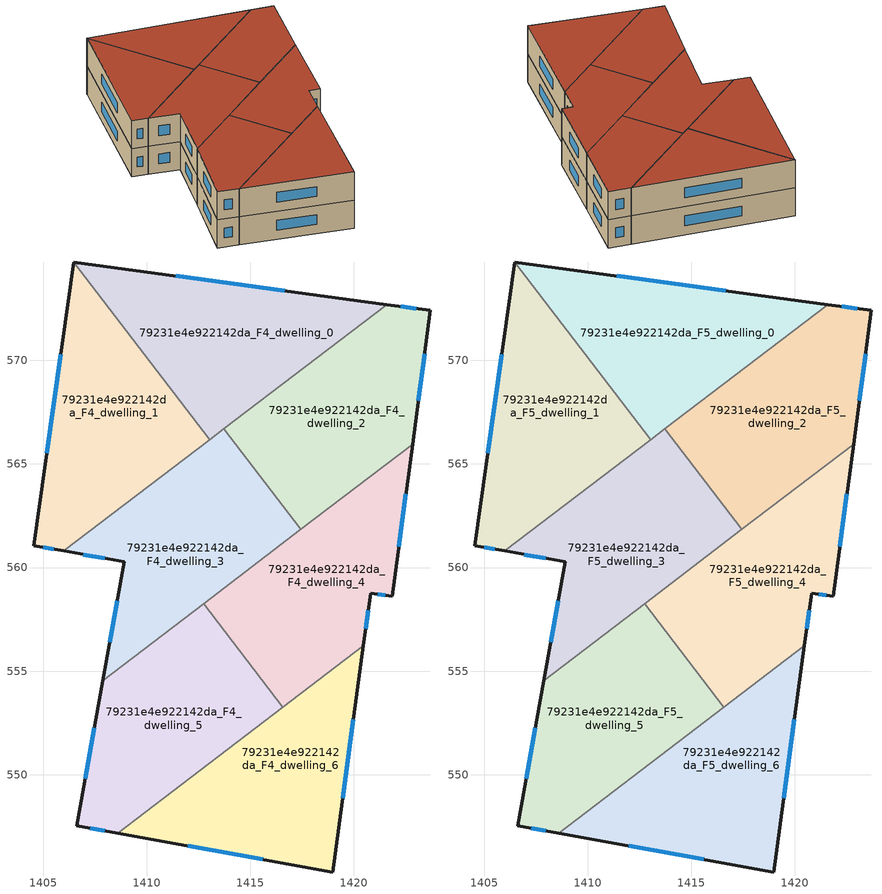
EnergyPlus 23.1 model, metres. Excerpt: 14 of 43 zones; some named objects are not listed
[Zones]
79231e4e922142da_F4_dwelling_0
 floor to 79231e4e922142da_F3_dwelling_0 (EU_floor_Construction): 1421.57,572.7 1413.03,566.18 1406.48,574.75 z12
 wall outside (EU_wall_Construction): 1421.57,572.7 1406.48,574.75 z12:15
 wall to 79231e4e922142da_F4_dwelling_1 (EU_wall_Construction): 1406.48,574.75 1413.03,566.18 z12:15
 wall to 79231e4e922142da_F4_dwelling_2 (EU_wall_Construction): 1413.72,566.71 1421.57,572.7 z12:15
 wall to 79231e4e922142da_F4_dwelling_3 (EU_wall_Construction): 1413.03,566.18 1413.72,566.71 z12:15
 window (EU_Window_Construction): 1416.67,573.37 1411.39,574.08 z12.98:14.02
79231e4e922142da_F4_dwelling_1
 floor to 79231e4e922142da_F3_dwelling_1 (EU_floor_Construction): 1406.48,574.75 1413.03,566.18 1405.99,560.8 1404.53,561.06 z12
 wall outside (EU_wall_Construction): 1406.48,574.75 1404.53,561.06 1405.99,560.8 z12:15
 wall to 79231e4e922142da_F4_dwelling_3 (EU_wall_Construction): 1405.99,560.8 1413.03,566.18 z12:15
 window (EU_Window_Construction): 1405.85,570.3 1405.17,565.51 / 1405.01,560.98 1405.51,560.89 z12.98:14.02
79231e4e922142da_F4_dwelling_2
 floor to 79231e4e922142da_F3_dwelling_2 (EU_floor_Construction): 1423.69,572.41 1422.83,565.95 1417.44,561.84 1413.72,566.71 1421.57,572.7 z12
 wall outside (EU_wall_Construction): 1422.83,565.95 1423.69,572.41 1421.57,572.7 z12:15
 wall to 79231e4e922142da_F4_dwelling_3 (EU_wall_Construction): 1413.72,566.71 1417.44,561.84 z12:15
 wall to 79231e4e922142da_F4_dwelling_4 (EU_wall_Construction): 1417.44,561.84 1422.83,565.95 z12:15
 window (EU_Window_Construction): 1423.11,568.05 1423.41,570.31 / 1423,572.5 1422.26,572.61 z12.98:14.02
79231e4e922142da_F4_dwelling_3
 floor to 79231e4e922142da_F3_dwelling_3 (EU_floor_Construction): 1413.72,566.71 1417.44,561.84 1407.88,554.54 1408.91,560.27 1405.99,560.8 z12
 wall outside (EU_wall_Construction): 1405.99,560.8 1408.91,560.27 1407.88,554.54 z12:15
 wall to 79231e4e922142da_F4_dwelling_5 (EU_wall_Construction): 1407.88,554.54 1412.74,558.25 z12:15
 wall to 79231e4e922142da_F4_dwelling_4 (EU_wall_Construction): 1412.74,558.25 1417.44,561.84 z12:15
 window (EU_Window_Construction): 1406.94,560.63 1407.96,560.44 / 1408.58,558.41 1408.22,556.4 z12.98:14.02
79231e4e922142da_F4_dwelling_4
 floor to 79231e4e922142da_F3_dwelling_4 (EU_floor_Construction): 1422.83,565.95 1421.85,558.62 1420.8,558.76 1420.46,556.22 1416.56,553.25 1412.74,558.25 z12
 wall outside (EU_wall_Construction): 1420.46,556.22 1420.8,558.76 1421.85,558.62 1422.83,565.95 z12:15
 wall to 79231e4e922142da_F4_dwelling_5 (EU_wall_Construction): 1412.74,558.25 1416.56,553.25 z12:15
 wall to 79231e4e922142da_F4_dwelling_6 (EU_wall_Construction): 1416.56,553.25 1420.46,556.22 z12:15
 window (EU_Window_Construction): 1422.17,561.01 1422.51,563.57 / 1421.15,558.72 1421.51,558.67 / 1420.57,557.05 1420.69,557.93 z12.98:14.02
79231e4e922142da_F4_dwelling_5
 floor to 79231e4e922142da_F3_dwelling_5 (EU_floor_Construction): 1412.74,558.25 1416.56,553.25 1408.61,547.17 1406.61,547.53 1407.88,554.54 z12
 wall outside (EU_wall_Construction): 1407.88,554.54 1406.61,547.53 1408.61,547.17 z12:15
 wall to 79231e4e922142da_F4_dwelling_6 (EU_wall_Construction): 1408.61,547.17 1416.56,553.25 z12:15
 window (EU_Window_Construction): 1407.47,552.26 1407.03,549.81 / 1407.26,547.41 1407.96,547.29 z12.98:14.02
79231e4e922142da_F4_dwelling_6
 floor to 79231e4e922142da_F3_dwelling_6 (EU_floor_Construction): 1420.46,556.22 1418.97,545.3 1408.61,547.17 z12
 wall outside (EU_wall_Construction): 1408.61,547.17 1418.97,545.3 1420.46,556.22 z12:15
 window (EU_Window_Construction): 1419.46,548.85 1419.98,552.67 / 1411.98,546.56 1415.6,545.91 z12.98:14.02
79231e4e922142da_F5_dwelling_0
 floor to 79231e4e922142da_F4_dwelling_0 (EU_floor_Construction): 1421.57,572.7 1413.03,566.18 1406.48,574.75 z15
 wall outside (EU_wall_Construction): 1421.57,572.7 1406.48,574.75 z15:18
 wall to 79231e4e922142da_F5_dwelling_1 (EU_wall_Construction): 1406.48,574.75 1413.03,566.18 z15:18
 wall to 79231e4e922142da_F5_dwelling_2 (EU_wall_Construction): 1413.72,566.71 1421.57,572.7 z15:18
 wall to 79231e4e922142da_F5_dwelling_3 (EU_wall_Construction): 1413.03,566.18 1413.72,566.71 z15:18
 window (EU_Window_Construction): 1416.67,573.37 1411.39,574.08 z15.98:17.02
 roof outside (EU_roof_Construction): 1421.57,572.7 1406.48,574.75 1413.03,566.18 z18
79231e4e922142da_F5_dwelling_1
 floor to 79231e4e922142da_F4_dwelling_1 (EU_floor_Construction): 1406.48,574.75 1413.03,566.18 1405.99,560.8 1404.53,561.06 z15
 wall outside (EU_wall_Construction): 1406.48,574.75 1404.53,561.06 1405.99,560.8 z15:18
 wall to 79231e4e922142da_F5_dwelling_3 (EU_wall_Construction): 1405.99,560.8 1413.03,566.18 z15:18
 window (EU_Window_Construction): 1405.85,570.3 1405.17,565.51 / 1405.01,560.98 1405.51,560.89 z15.98:17.02
 roof outside (EU_roof_Construction): 1413.03,566.18 1406.48,574.75 1404.53,561.06 1405.99,560.8 z18
79231e4e922142da_F5_dwelling_2
 floor to 79231e4e922142da_F4_dwelling_2 (EU_floor_Construction): 1423.69,572.41 1422.83,565.95 1417.44,561.84 1413.72,566.71 1421.57,572.7 z15
 wall outside (EU_wall_Construction): 1422.83,565.95 1423.69,572.41 1421.57,572.7 z15:18
 wall to 79231e4e922142da_F5_dwelling_3 (EU_wall_Construction): 1413.72,566.71 1417.44,561.84 z15:18
 wall to 79231e4e922142da_F5_dwelling_4 (EU_wall_Construction): 1417.44,561.84 1422.83,565.95 z15:18
 window (EU_Window_Construction): 1423.11,568.05 1423.41,570.31 / 1423,572.5 1422.26,572.61 z15.98:17.02
 roof outside (EU_roof_Construction): 1422.83,565.95 1423.69,572.41 1421.57,572.7 1413.72,566.71 1417.44,561.84 z18
79231e4e922142da_F5_dwelling_3
 floor to 79231e4e922142da_F4_dwelling_3 (EU_floor_Construction): 1413.72,566.71 1417.44,561.84 1407.88,554.54 1408.91,560.27 1405.99,560.8 z15
 wall outside (EU_wall_Construction): 1405.99,560.8 1408.91,560.27 1407.88,554.54 z15:18
 wall to 79231e4e922142da_F5_dwelling_5 (EU_wall_Construction): 1407.88,554.54 1412.74,558.25 z15:18
 wall to 79231e4e922142da_F5_dwelling_4 (EU_wall_Construction): 1412.74,558.25 1417.44,561.84 z15:18
 window (EU_Window_Construction): 1406.94,560.63 1407.96,560.44 / 1408.58,558.41 1408.22,556.4 z15.98:17.02
 roof outside (EU_roof_Construction): 1417.44,561.84 1413.72,566.71 1405.99,560.8 1408.91,560.27 1407.88,554.54 z18
79231e4e922142da_F5_dwelling_4
 floor to 79231e4e922142da_F4_dwelling_4 (EU_floor_Construction): 1422.83,565.95 1421.85,558.62 1420.8,558.76 1420.46,556.22 1416.56,553.25 1412.74,558.25 z15
 wall outside (EU_wall_Construction): 1420.46,556.22 1420.8,558.76 1421.85,558.62 1422.83,565.95 z15:18
 wall to 79231e4e922142da_F5_dwelling_5 (EU_wall_Construction): 1412.74,558.25 1416.56,553.25 z15:18
 wall to 79231e4e922142da_F5_dwelling_6 (EU_wall_Construction): 1416.56,553.25 1420.46,556.22 z15:18
 window (EU_Window_Construction): 1422.17,561.01 1422.51,563.57 / 1421.15,558.72 1421.51,558.67 / 1420.57,557.05 1420.69,557.93 z15.98:17.02
 roof outside (EU_roof_Construction): 1420.46,556.22 1420.8,558.76 1421.85,558.62 1422.83,565.95 1412.74,558.25 1416.56,553.25 z18
79231e4e922142da_F5_dwelling_5
 floor to 79231e4e922142da_F4_dwelling_5 (EU_floor_Construction): 1412.74,558.25 1416.56,553.25 1408.61,547.17 1406.61,547.53 1407.88,554.54 z15
 wall outside (EU_wall_Construction): 1407.88,554.54 1406.61,547.53 1408.61,547.17 z15:18
 wall to 79231e4e922142da_F5_dwelling_6 (EU_wall_Construction): 1408.61,547.17 1416.56,553.25 z15:18
 window (EU_Window_Construction): 1407.47,552.26 1407.03,549.81 / 1407.26,547.41 1407.96,547.29 z15.98:17.02
 roof outside (EU_roof_Construction): 1416.56,553.25 1412.74,558.25 1407.88,554.54 1406.61,547.53 1408.61,547.17 z18
79231e4e922142da_F5_dwelling_6
 floor to 79231e4e922142da_F4_dwelling_6 (EU_floor_Construction): 1420.46,556.22 1418.97,545.3 1408.61,547.17 z15
 wall outside (EU_wall_Construction): 1408.61,547.17 1418.97,545.3 1420.46,556.22 z15:18
 window (EU_Window_Construction): 1419.46,548.85 1419.98,552.67 / 1411.98,546.56 1415.6,545.91 z15.98:17.02
 roof outside (EU_roof_Construction): 1418.97,545.3 1420.46,556.22 1408.61,547.17 z18
[Building]
EU S2 Campaign: North Axis=0; Terrain=City; Solar Distribution=FullExterior
[Site:Location]
Bologna: Latitude=44.5; Longitude=11.25; Time Zone=1; Elevation=37
[SizingPeriod:WeatherFileDays]
AnnualSizingPeriod: Begin Month=1; Begin Day of Month=1; End Month=12; End Day of Month=31; Day of Week for Start Day=Monday; Use Weather File Daylight Saving Period=No; Use Weather File Rain and Snow Indicators=No
[MATERIAL]
EU_InternalMass_Material: Roughness=MediumRough; Thickness=0.1; Conductivity=1; Density=1800; Specific Heat=900; Thermal Absorptance=0.9; Solar Absorptance=0.7; Visible Absorptance=0.7
[MATERIAL:NOMASS] Roughness=MediumRough; Thermal Absorptance=0.9; Solar Absorptance=0.7; Visible Absorptance=0.7
Name | Thermal Resistance
EU_wall_NoMass | 0.905828
EU_roof_NoMass | 0.37593
EU_floor_NoMass | 0.67114
[WINDOWMATERIAL:SIMPLEGLAZINGSYSTEM]
EU_Window_SimpleGlazing: UFactor=4.52486; Solar Heat Gain Coefficient=0.85; Visible Transmittance=0.85
[CONSTRUCTION]
EU_wall_Construction: EU_wall_NoMass
EU_roof_Construction: EU_roof_NoMass
EU_floor_Construction: EU_floor_NoMass
EU_Window_Construction: EU_Window_SimpleGlazing
EU_InternalMass_Construction: EU_InternalMass_Material
[ZONE] Type=1; Multiplier=1; Ceiling Height=autocalculate; Floor Area=autocalculate; Part of Total Floor Area=Yes
Name | Volume
79231e4e922142da_F4_dwelling_0; 79231e4e922142da_F5_dwelling_0 | 173.95
79231e4e922142da_F4_dwelling_1; 79231e4e922142da_F5_dwelling_1 | 173.945
79231e4e922142da_F4_dwelling_2; 79231e4e922142da_F5_dwelling_2 | 173.958
79231e4e922142da_F4_dwelling_3; 79231e4e922142da_F5_dwelling_3 | 173.969
79231e4e922142da_F4_dwelling_4; 79231e4e922142da_F5_dwelling_4 | 173.939
79231e4e922142da_F4_dwelling_5; 79231e4e922142da_F5_dwelling_5 | 173.966
79231e4e922142da_F4_dwelling_6; 79231e4e922142da_F5_dwelling_6 | 173.943
[INTERNALMASS] Construction=EU_InternalMass_Construction
Name | Zone or ZoneList | Surface Area
79231e4e922142da_F4_dwelling_0_EU_InternalMass | 79231e4e922142da_F4_dwelling_0 | 57.9856
79231e4e922142da_F4_dwelling_1_EU_InternalMass | 79231e4e922142da_F4_dwelling_1 | 57.9806
79231e4e922142da_F4_dwelling_2_EU_InternalMass | 79231e4e922142da_F4_dwelling_2 | 57.9852
79231e4e922142da_F4_dwelling_3_EU_InternalMass | 79231e4e922142da_F4_dwelling_3 | 57.9878
79231e4e922142da_F4_dwelling_4_EU_InternalMass | 79231e4e922142da_F4_dwelling_4 | 57.981
79231e4e922142da_F4_dwelling_5_EU_InternalMass | 79231e4e922142da_F4_dwelling_5 | 57.9901
79231e4e922142da_F4_dwelling_6_EU_InternalMass | 79231e4e922142da_F4_dwelling_6 | 57.981
79231e4e922142da_F5_dwelling_0_EU_InternalMass | 79231e4e922142da_F5_dwelling_0 | 57.9856
79231e4e922142da_F5_dwelling_1_EU_InternalMass | 79231e4e922142da_F5_dwelling_1 | 57.9806
79231e4e922142da_F5_dwelling_2_EU_InternalMass | 79231e4e922142da_F5_dwelling_2 | 57.9852
79231e4e922142da_F5_dwelling_3_EU_InternalMass | 79231e4e922142da_F5_dwelling_3 | 57.9878
79231e4e922142da_F5_dwelling_4_EU_InternalMass | 79231e4e922142da_F5_dwelling_4 | 57.981
79231e4e922142da_F5_dwelling_5_EU_InternalMass | 79231e4e922142da_F5_dwelling_5 | 57.9901
79231e4e922142da_F5_dwelling_6_EU_InternalMass | 79231e4e922142da_F5_dwelling_6 | 57.981
[OTHEREQUIPMENT] Fuel Type=Electricity; Design Level Calculation Method=Watts/Area; Power per Zone Floor Area=1; Fraction Latent=0; Fraction Radiant=0; Fraction Lost=0; Carbon Dioxide Generation Rate=0; EndUse Subcategory=EU_Step8_InternalGains
Name | Zone or ZoneList or Space or SpaceList | Schedule
EU_Step8_InternalGain_79231e4e922142da_F4_dwelling_0_f000 | 79231e4e922142da_F4_dwelling_0 | EU_Step8_GainSchedule_79231e4e922142da_F4_dwelling_0_f000
EU_Step8_InternalGain_79231e4e922142da_F4_dwelling_1_f000 | 79231e4e922142da_F4_dwelling_1 | EU_Step8_GainSchedule_79231e4e922142da_F4_dwelling_1_f000
EU_Step8_InternalGain_79231e4e922142da_F4_dwelling_2_f000 | 79231e4e922142da_F4_dwelling_2 | EU_Step8_GainSchedule_79231e4e922142da_F4_dwelling_2_f000
EU_Step8_InternalGain_79231e4e922142da_F4_dwelling_3_f000 | 79231e4e922142da_F4_dwelling_3 | EU_Step8_GainSchedule_79231e4e922142da_F4_dwelling_3_f000
EU_Step8_InternalGain_79231e4e922142da_F4_dwelling_4_f000 | 79231e4e922142da_F4_dwelling_4 | EU_Step8_GainSchedule_79231e4e922142da_F4_dwelling_4_f000
EU_Step8_InternalGain_79231e4e922142da_F4_dwelling_5_f000 | 79231e4e922142da_F4_dwelling_5 | EU_Step8_GainSchedule_79231e4e922142da_F4_dwelling_5_f000
EU_Step8_InternalGain_79231e4e922142da_F4_dwelling_6_f000 | 79231e4e922142da_F4_dwelling_6 | EU_Step8_GainSchedule_79231e4e922142da_F4_dwelling_6_f000
EU_Step8_InternalGain_79231e4e922142da_F5_dwelling_0_f000 | 79231e4e922142da_F5_dwelling_0 | EU_Step8_GainSchedule_79231e4e922142da_F5_dwelling_0_f000
EU_Step8_InternalGain_79231e4e922142da_F5_dwelling_1_f000 | 79231e4e922142da_F5_dwelling_1 | EU_Step8_GainSchedule_79231e4e922142da_F5_dwelling_1_f000
EU_Step8_InternalGain_79231e4e922142da_F5_dwelling_2_f000 | 79231e4e922142da_F5_dwelling_2 | EU_Step8_GainSchedule_79231e4e922142da_F5_dwelling_2_f000
EU_Step8_InternalGain_79231e4e922142da_F5_dwelling_3_f000 | 79231e4e922142da_F5_dwelling_3 | EU_Step8_GainSchedule_79231e4e922142da_F5_dwelling_3_f000
EU_Step8_InternalGain_79231e4e922142da_F5_dwelling_4_f000 | 79231e4e922142da_F5_dwelling_4 | EU_Step8_GainSchedule_79231e4e922142da_F5_dwelling_4_f000
EU_Step8_InternalGain_79231e4e922142da_F5_dwelling_5_f000 | 79231e4e922142da_F5_dwelling_5 | EU_Step8_GainSchedule_79231e4e922142da_F5_dwelling_5_f000
EU_Step8_InternalGain_79231e4e922142da_F5_dwelling_6_f000 | 79231e4e922142da_F5_dwelling_6 | EU_Step8_GainSchedule_79231e4e922142da_F5_dwelling_6_f000
[ZONEVENTILATION:DESIGNFLOWRATE] Schedule=EU_AlwaysOn; Design Flow Rate Calculation Method=AirChanges/Hour; Air Changes per Hour=0.73129; Ventilation Type=Natural; Fan Pressure Rise=0; Fan Total Efficiency=1; Constant Term Coefficient=1; Temperature Term Coefficient=0; Velocity Term Coefficient=0; Velocity Squared Term Coefficient=0; Minimum Indoor Temperature=-100; Maximum Indoor Temperature=100; Delta Temperature=-100; Minimum Outdoor Temperature=-100; Maximum Outdoor Temperature=100; Maximum Wind Speed=40
Name | Zone or ZoneList or Space or SpaceList
EU_ConstantAir_79231e4e922142da_F4_dwelling_0 | 79231e4e922142da_F4_dwelling_0
EU_ConstantAir_79231e4e922142da_F4_dwelling_1 | 79231e4e922142da_F4_dwelling_1
EU_ConstantAir_79231e4e922142da_F4_dwelling_2 | 79231e4e922142da_F4_dwelling_2
EU_ConstantAir_79231e4e922142da_F4_dwelling_3 | 79231e4e922142da_F4_dwelling_3
EU_ConstantAir_79231e4e922142da_F4_dwelling_4 | 79231e4e922142da_F4_dwelling_4
EU_ConstantAir_79231e4e922142da_F4_dwelling_5 | 79231e4e922142da_F4_dwelling_5
EU_ConstantAir_79231e4e922142da_F4_dwelling_6 | 79231e4e922142da_F4_dwelling_6
EU_ConstantAir_79231e4e922142da_F5_dwelling_0 | 79231e4e922142da_F5_dwelling_0
EU_ConstantAir_79231e4e922142da_F5_dwelling_1 | 79231e4e922142da_F5_dwelling_1
EU_ConstantAir_79231e4e922142da_F5_dwelling_2 | 79231e4e922142da_F5_dwelling_2
EU_ConstantAir_79231e4e922142da_F5_dwelling_3 | 79231e4e922142da_F5_dwelling_3
EU_ConstantAir_79231e4e922142da_F5_dwelling_4 | 79231e4e922142da_F5_dwelling_4
EU_ConstantAir_79231e4e922142da_F5_dwelling_5 | 79231e4e922142da_F5_dwelling_5
EU_ConstantAir_79231e4e922142da_F5_dwelling_6 | 79231e4e922142da_F5_dwelling_6
[HVACTEMPLATE:ZONE:IDEALLOADSAIRSYSTEM] System Availability Schedule=EU_AlwaysOn; Maximum Heating Supply Air Temperature=50; Minimum Cooling Supply Air Temperature=13; Maximum Heating Supply Air Humidity Ratio=0.0156; Minimum Cooling Supply Air Humidity Ratio=0.0077; Heating Limit=NoLimit; Cooling Limit=NoLimit; Heating Availability Schedule=EU_AlwaysOn; Cooling Availability Schedule=EU_CoolingOff; Dehumidification Control Type=ConstantSensibleHeatRatio; Cooling Sensible Heat Ratio=0.7; Dehumidification Setpoint=60; Humidification Control Type=None; Humidification Setpoint=30; Outdoor Air Method=None; Outdoor Air Flow Rate per Person=0.00944; Outdoor Air Flow Rate per Zone Floor Area=0; Outdoor Air Flow Rate per Zone=0; Demand Controlled Ventilation Type=None; Outdoor Air Economizer Type=NoEconomizer; Heat Recovery Type=None; Sensible Heat Recovery Effectiveness=0.7; Latent Heat Recovery Effectiveness=0.65
Name | Template Thermostat
79231e4e922142da_F4_dwelling_0 | EU_HeatOnly_79231e4e922142da_F4_dwelling_0
79231e4e922142da_F4_dwelling_1 | EU_HeatOnly_79231e4e922142da_F4_dwelling_1
79231e4e922142da_F4_dwelling_2 | EU_HeatOnly_79231e4e922142da_F4_dwelling_2
79231e4e922142da_F4_dwelling_3 | EU_HeatOnly_79231e4e922142da_F4_dwelling_3
79231e4e922142da_F4_dwelling_4 | EU_HeatOnly_79231e4e922142da_F4_dwelling_4
79231e4e922142da_F4_dwelling_5 | EU_HeatOnly_79231e4e922142da_F4_dwelling_5
79231e4e922142da_F4_dwelling_6 | EU_HeatOnly_79231e4e922142da_F4_dwelling_6
79231e4e922142da_F5_dwelling_0 | EU_HeatOnly_79231e4e922142da_F5_dwelling_0
79231e4e922142da_F5_dwelling_1 | EU_HeatOnly_79231e4e922142da_F5_dwelling_1
79231e4e922142da_F5_dwelling_2 | EU_HeatOnly_79231e4e922142da_F5_dwelling_2
79231e4e922142da_F5_dwelling_3 | EU_HeatOnly_79231e4e922142da_F5_dwelling_3
79231e4e922142da_F5_dwelling_4 | EU_HeatOnly_79231e4e922142da_F5_dwelling_4
79231e4e922142da_F5_dwelling_5 | EU_HeatOnly_79231e4e922142da_F5_dwelling_5
79231e4e922142da_F5_dwelling_6 | EU_HeatOnly_79231e4e922142da_F5_dwelling_6
[SIZING:ZONE] Zone Cooling Design Supply Air Temperature Input Method=SupplyAirTemperature; Zone Cooling Design Supply Air Temperature=13; Zone Heating Design Supply Air Temperature Input Method=SupplyAirTemperature; Zone Heating Design Supply Air Temperature=50; Zone Cooling Design Supply Air Humidity Ratio=0.008; Zone Heating Design Supply Air Humidity Ratio=0.008; Cooling Design Air Flow Method=DesignDay; Cooling Design Air Flow Rate=0; Cooling Minimum Air Flow per Zone Floor Area=0.000762; Cooling Minimum Air Flow=0; Cooling Minimum Air Flow Fraction=0.2; Heating Design Air Flow Method=DesignDay; Heating Design Air Flow Rate=0; Heating Maximum Air Flow per Zone Floor Area=0.002032; Heating Maximum Air Flow=0.141576; Heating Maximum Air Flow Fraction=0.3; Account for Dedicated Outdoor Air System=No; Dedicated Outdoor Air System Control Strategy=NeutralSupplyAir; Dedicated Outdoor Air Low Setpoint Temperature for Design=autosize; Dedicated Outdoor Air High Setpoint Temperature for Design=autosize; Zone Load Sizing Method=Sensible Load Only No Latent Load; Zone Latent Cooling Design Supply Air Humidity Ratio Input Method=HumidityRatioDifference; Zone Cooling Design Supply Air Humidity Ratio Difference=0.005; Zone Latent Heating Design Supply Air Humidity Ratio Input Method=HumidityRatioDifference; Zone Humidification Design Supply Air Humidity Ratio Difference=0.005
79231e4e922142da_F4_dwelling_0; 79231e4e922142da_F4_dwelling_1; 79231e4e922142da_F4_dwelling_2; 79231e4e922142da_F4_dwelling_3; 79231e4e922142da_F4_dwelling_4; 79231e4e922142da_F4_dwelling_5; 79231e4e922142da_F4_dwelling_6; 79231e4e922142da_F5_dwelling_0; 79231e4e922142da_F5_dwelling_1; 79231e4e922142da_F5_dwelling_2; 79231e4e922142da_F5_dwelling_3; 79231e4e922142da_F5_dwelling_4; 79231e4e922142da_F5_dwelling_5; 79231e4e922142da_F5_dwelling_6
[SCHEDULE:CONSTANT]
Name | Hourly Value
EU_AlwaysOn | 1
EU_CoolingOff | 0
[SCHEDULE:FILE] Column Number=1; Rows to Skip at Top=0; Number of Hours of Data=8760; Column Separator=Comma; Interpolate to Timestep=No; Minutes per Item=60; Adjust Schedule for Daylight Savings=Yes
Name | File
EU_Step8_GainSchedule_79231e4e922142da_F4_dwelling_0_f000 | ../../schedules/79231e4e922142da/79231e4e922142da_F4_dwelling_0_f000_gain.csv
EU_Step8_GainSchedule_79231e4e922142da_F4_dwelling_1_f000 | ../../schedules/79231e4e922142da/79231e4e922142da_F4_dwelling_1_f000_gain.csv
EU_Step8_GainSchedule_79231e4e922142da_F4_dwelling_2_f000 | ../../schedules/79231e4e922142da/79231e4e922142da_F4_dwelling_2_f000_gain.csv
EU_Step8_GainSchedule_79231e4e922142da_F4_dwelling_3_f000 | ../../schedules/79231e4e922142da/79231e4e922142da_F4_dwelling_3_f000_gain.csv
EU_Step8_GainSchedule_79231e4e922142da_F4_dwelling_4_f000 | ../../schedules/79231e4e922142da/79231e4e922142da_F4_dwelling_4_f000_gain.csv
EU_Step8_GainSchedule_79231e4e922142da_F4_dwelling_5_f000 | ../../schedules/79231e4e922142da/79231e4e922142da_F4_dwelling_5_f000_gain.csv
EU_Step8_GainSchedule_79231e4e922142da_F4_dwelling_6_f000 | ../../schedules/79231e4e922142da/79231e4e922142da_F4_dwelling_6_f000_gain.csv
EU_Step8_GainSchedule_79231e4e922142da_F5_dwelling_0_f000 | ../../schedules/79231e4e922142da/79231e4e922142da_F5_dwelling_0_f000_gain.csv
EU_Step8_GainSchedule_79231e4e922142da_F5_dwelling_1_f000 | ../../schedules/79231e4e922142da/79231e4e922142da_F5_dwelling_1_f000_gain.csv
EU_Step8_GainSchedule_79231e4e922142da_F5_dwelling_2_f000 | ../../schedules/79231e4e922142da/79231e4e922142da_F5_dwelling_2_f000_gain.csv
EU_Step8_GainSchedule_79231e4e922142da_F5_dwelling_3_f000 | ../../schedules/79231e4e922142da/79231e4e922142da_F5_dwelling_3_f000_gain.csv
EU_Step8_GainSchedule_79231e4e922142da_F5_dwelling_4_f000 | ../../schedules/79231e4e922142da/79231e4e922142da_F5_dwelling_4_f000_gain.csv
EU_Step8_GainSchedule_79231e4e922142da_F5_dwelling_5_f000 | ../../schedules/79231e4e922142da/79231e4e922142da_F5_dwelling_5_f000_gain.csv
EU_Step8_GainSchedule_79231e4e922142da_F5_dwelling_6_f000 | ../../schedules/79231e4e922142da/79231e4e922142da_F5_dwelling_6_f000_gain.csv
